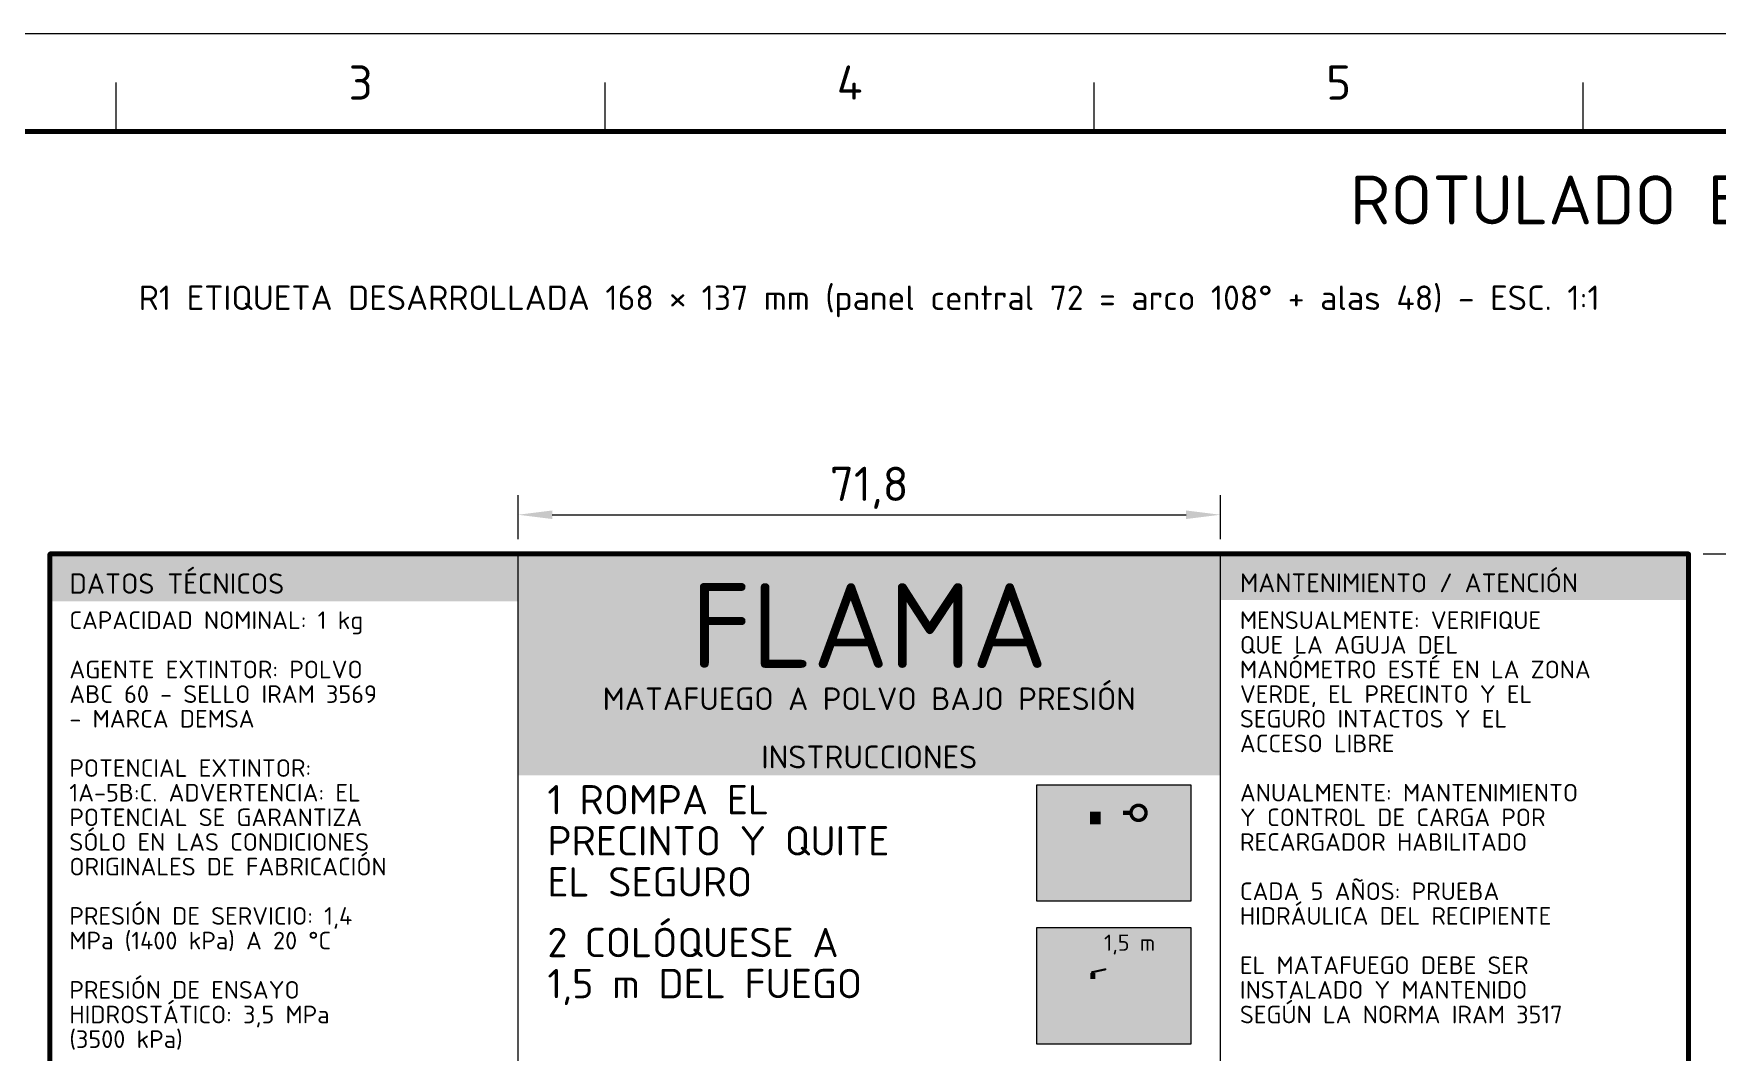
# Model space of a CAD drawing. Header units: millimetres. Extents: x 0 to 2208, y 0 to 420.
# Drawn here: x 1702.6 to 1874.7, y 315.8 to 420 of the extents above; entities that cross this region are included whole.
import ezdxf
from ezdxf.enums import TextEntityAlignment as Align

# ---------------------------------------------------------------- set-up
doc = ezdxf.new("R2010")
doc.units = ezdxf.units.MM
for name, color, linetype, lineweight in [('01-VISIBLE', 7, 'CONTINUOUS', 70), ('04-COTA', 3, 'CONTINUOUS', 18), ('06-TEXTO', 7, 'CONTINUOUS', 25), ('07-RECUADRO', 7, 'CONTINUOUS', 70), ('08-FINA', 5, 'CONTINUOUS', 18), ('13-GRAFICA', 30, 'CONTINUOUS', 18)]:
    doc.layers.add(name, color=color, linetype=linetype, lineweight=lineweight)
doc.styles.add('ISO3098', font='isocpeur.ttf')
doc.dimstyles.new('FLAMA-IRAM', dxfattribs={"dimtxt": 3.5, "dimasz": 3.5, "dimexe": 2, "dimexo": 1.5, "dimgap": 1, "dimtad": 1, "dimdec": 1, "dimtxsty": 'ISO3098', "dimblk": 'IRAM_FLECHA', "dimblk1": 'IRAM_FLECHA', "dimblk2": 'IRAM_FLECHA', "dimcen": 2.5, "dimclrd": 256, "dimclre": 256, "dimclrt": 256, "dimazin": 3, "dimtfac": 1, "dimtmove": 0, "dimatfit": 3, "dimlwd": 18, "dimlwe": 18})

# ---------------------------------------------------------------- blocks, each defined once
blk = doc.blocks.new('IRAM_FLECHA')
blk.add_solid([(0, 0), (-1, 0.125), (-1, -0.125)])

msp = doc.modelspace()

# ---------------------------------------------------------------- hatches: boundary and pattern name
at = {"layer": '13-GRAFICA', "true_color": 0xc81e2d}
h = msp.add_hatch(color=7, dxfattribs=at)
h.dxf.hatch_style = 1
h.paths.add_polyline_path([(1752.092, 361.942), (1752.092, 366.812), (1704.214, 366.812), (1704.214, 361.942)])
h = msp.add_hatch(color=7, dxfattribs=at)
h.dxf.hatch_style = 1
h.paths.add_polyline_path([(1823.908, 347.919), (1823.908, 366.812), (1752.092, 366.812), (1752.092, 347.919)])
h = msp.add_hatch(color=7, dxfattribs=at)
h.dxf.hatch_style = 1
h.paths.add_polyline_path([(1871.786, 362.088), (1871.786, 366.812), (1823.908, 366.812), (1823.908, 362.088)])
at = {"layer": '13-GRAFICA', "true_color": 0xffd200}
h = msp.add_hatch(color=7, dxfattribs=at)
h.dxf.hatch_style = 1
h.paths.add_polyline_path([(1823.908, 344.175), (1823.908, 347.919), (1752.092, 347.919), (1752.092, 344.175)])
at = {"layer": '13-GRAFICA', "true_color": 0xffffff}
h = msp.add_hatch(color=7, dxfattribs=at)
h.dxf.hatch_style = 1
h.paths.add_polyline_path([(1820.908, 331.328), (1820.908, 343.175), (1805.112, 343.175), (1805.112, 331.328)])
at = {"layer": '13-GRAFICA', "true_color": 0x191919}
h = msp.add_hatch(color=7, dxfattribs=at)
h.dxf.hatch_style = 1
h.paths.add_polyline_path([(1813.86, 341.521), (1813.883, 341.522), (1813.905, 341.522), (1813.928, 341.519), (1813.95, 341.514), (1813.971, 341.506), (1813.992, 341.497), (1814.012, 341.486), (1814.03, 341.473), (1814.047, 341.458), (1814.063, 341.441), (1814.077, 341.423), (1814.089, 341.404), (1814.099, 341.384), (1814.107, 341.362), (1814.113, 341.341), (1814.116, 341.318), (1814.118, 341.296), (1814.117, 341.273), (1814.114, 341.25), (1814.109, 341.228), (1814.102, 341.207), (1814.093, 341.186), (1814.082, 341.167), (1814.068, 341.148), (1814.053, 341.131), (1814.037, 341.115), (1814.019, 341.102), (1814, 341.09), (1813.98, 341.08), (1813.958, 341.071), (1813.936, 341.066), (1810.979, 340.419), (1810.957, 340.415), (1810.934, 340.413), (1810.912, 340.414), (1810.889, 340.417), (1810.867, 340.422), (1810.846, 340.429), (1810.825, 340.439), (1810.805, 340.45), (1810.787, 340.463), (1810.77, 340.478), (1810.754, 340.494), (1810.74, 340.512), (1810.728, 340.532), (1810.718, 340.552), (1810.71, 340.573), (1810.704, 340.595), (1810.701, 340.617), (1810.699, 340.64), (1810.7, 340.663), (1810.703, 340.685), (1810.708, 340.707), (1810.715, 340.729), (1810.724, 340.749), (1810.736, 340.769), (1810.749, 340.788), (1810.764, 340.805), (1810.78, 340.82), (1810.798, 340.834), (1810.817, 340.846), (1810.838, 340.856), (1810.859, 340.864), (1810.881, 340.87), (1813.838, 341.517)])
h = msp.add_hatch(color=7, dxfattribs=at)
h.dxf.hatch_style = 1
h.paths.add_polyline_path([(1814.936, 339.599), (1814.868, 339.661), (1814.805, 339.73), (1814.75, 339.805), (1814.702, 339.885), (1814.662, 339.969), (1814.631, 340.056), (1814.608, 340.147), (1814.595, 340.239), (1814.59, 340.332), (1814.595, 340.425), (1814.608, 340.517), (1814.631, 340.607), (1814.662, 340.694), (1814.702, 340.778), (1814.75, 340.858), (1814.805, 340.933), (1814.868, 341.002), (1814.936, 341.064), (1814.945, 341.071), (1814.945, 340.332), (1814.945, 339.592)])
h = msp.add_hatch(color=7, dxfattribs=at)
h.dxf.hatch_style = 1
h.paths.add_polyline_path([(1815.011, 341.12), (1815.091, 341.167), (1815.175, 341.207), (1815.263, 341.239), (1815.353, 341.261), (1815.445, 341.275), (1815.538, 341.279), (1815.631, 341.275), (1815.723, 341.261), (1815.813, 341.239), (1815.9, 341.207), (1815.985, 341.167), (1816.064, 341.12), (1816.13, 341.071), (1816.13, 340.332), (1816.127, 340.39), (1816.119, 340.447), (1816.105, 340.504), (1816.085, 340.558), (1816.06, 340.611), (1816.03, 340.661), (1815.996, 340.707), (1815.957, 340.75), (1815.914, 340.79), (1815.867, 340.824), (1815.817, 340.854), (1815.764, 340.879), (1815.71, 340.898), (1815.653, 340.913), (1815.596, 340.921), (1815.538, 340.924), (1815.48, 340.921), (1815.422, 340.913), (1815.366, 340.898), (1815.311, 340.879), (1815.259, 340.854), (1815.209, 340.824), (1815.162, 340.79), (1815.119, 340.75), (1815.08, 340.707), (1815.045, 340.661), (1815.015, 340.611), (1814.99, 340.558), (1814.971, 340.504), (1814.957, 340.447), (1814.948, 340.39), (1814.945, 340.332), (1814.945, 341.071)])
h = msp.add_hatch(color=7, dxfattribs=at)
h.dxf.hatch_style = 1
h.paths.add_polyline_path([(1816.445, 340.056), (1816.413, 339.969), (1816.374, 339.885), (1816.326, 339.805), (1816.27, 339.73), (1816.208, 339.661), (1816.139, 339.599), (1816.13, 339.592), (1816.13, 340.332), (1816.13, 341.071), (1816.139, 341.064), (1816.208, 341.002), (1816.27, 340.933), (1816.326, 340.858), (1816.374, 340.778), (1816.413, 340.694), (1816.445, 340.607), (1816.467, 340.517), (1816.481, 340.425), (1816.486, 340.332), (1816.481, 340.239), (1816.467, 340.147)])
at = {"layer": '13-GRAFICA', "true_color": 0xc81e2d}
h = msp.add_hatch(color=7, dxfattribs=at)
h.dxf.hatch_style = 1
h.paths.add_polyline_path([(1816.781, 340.125), (1816.761, 340.128), (1816.741, 340.133), (1816.722, 340.14), (1816.704, 340.149), (1816.686, 340.159), (1816.67, 340.171), (1816.655, 340.185), (1816.641, 340.2), (1816.629, 340.216), (1816.619, 340.234), (1816.61, 340.252), (1816.603, 340.271), (1816.598, 340.291), (1816.595, 340.311), (1816.594, 340.332), (1816.595, 340.352), (1816.598, 340.372), (1816.603, 340.392), (1816.61, 340.411), (1816.619, 340.429), (1816.629, 340.447), (1816.641, 340.463), (1816.655, 340.478), (1816.67, 340.492), (1816.686, 340.504), (1816.704, 340.514), (1816.722, 340.523), (1816.741, 340.53), (1816.761, 340.535), (1816.781, 340.538), (1816.801, 340.539), (1819.013, 340.539), (1819.013, 340.924), (1819.961, 340.332), (1819.013, 339.739), (1819.013, 340.124), (1816.801, 340.124)])
at = {"layer": '13-GRAFICA', "true_color": 0xb21820}
h = msp.add_hatch(color=7, dxfattribs=at)
h.dxf.hatch_style = 1
h.paths.add_polyline_path([(1809.544, 332.513), (1809.544, 338.242), (1809.552, 338.35), (1809.574, 338.456), (1809.612, 338.561), (1809.664, 338.663), (1809.729, 338.76), (1809.809, 338.853), (1809.901, 338.939), (1810.004, 339.019), (1810.118, 339.092), (1810.242, 339.156), (1810.374, 339.212), (1810.514, 339.258), (1810.659, 339.294), (1810.808, 339.32), (1810.961, 339.336), (1811.115, 339.341), (1811.269, 339.336), (1811.421, 339.32), (1811.571, 339.294), (1811.716, 339.258), (1811.855, 339.212), (1811.988, 339.156), (1812.111, 339.092), (1812.226, 339.019), (1812.329, 338.939), (1812.421, 338.853), (1812.5, 338.76), (1812.566, 338.663), (1812.618, 338.561), (1812.656, 338.456), (1812.678, 338.35), (1812.686, 338.242), (1812.686, 332.513)])
at = {"layer": '13-GRAFICA', "true_color": 0xcba23e}
h = msp.add_hatch(color=7, dxfattribs=at)
h.dxf.hatch_style = 1
h.paths.add_polyline_path([(1810.56, 339.166), (1810.56, 340.46), (1811.669, 340.46), (1811.669, 339.166)])
at = {"layer": '13-GRAFICA', "true_color": 0x191919}
h = msp.add_hatch(color=7, dxfattribs=at)
h.dxf.hatch_style = 1
h.paths.add_polyline_path([(1813.427, 339.561), (1813.448, 339.551), (1813.467, 339.538), (1813.485, 339.524), (1813.502, 339.508), (1813.517, 339.49), (1813.53, 339.471), (1813.541, 339.45), (1813.55, 339.429), (1813.557, 339.407), (1813.561, 339.384), (1813.563, 339.361), (1813.748, 335.295), (1813.748, 335.273), (1813.746, 335.25), (1813.741, 335.228), (1813.735, 335.206), (1813.726, 335.185), (1813.715, 335.165), (1813.702, 335.146), (1813.688, 335.129), (1813.672, 335.113), (1813.654, 335.099), (1813.635, 335.086), (1813.615, 335.076), (1813.594, 335.067), (1813.573, 335.06), (1813.55, 335.056), (1813.528, 335.054), (1813.505, 335.054), (1813.483, 335.056), (1813.46, 335.061), (1813.439, 335.068), (1813.418, 335.076), (1813.398, 335.087), (1813.379, 335.1), (1813.362, 335.114), (1813.346, 335.13), (1813.331, 335.148), (1813.319, 335.167), (1813.308, 335.187), (1813.3, 335.208), (1813.293, 335.229), (1813.289, 335.252), (1813.287, 335.274), (1813.109, 339.182), (1811.596, 339.686), (1811.575, 339.694), (1811.555, 339.704), (1811.536, 339.717), (1811.518, 339.731), (1811.502, 339.746), (1811.487, 339.763), (1811.474, 339.782), (1811.463, 339.802), (1811.454, 339.823), (1811.446, 339.844), (1811.442, 339.866), (1811.439, 339.889), (1811.438, 339.911), (1811.44, 339.934), (1811.444, 339.956), (1811.45, 339.978), (1811.458, 339.999), (1811.469, 340.02), (1811.481, 340.039), (1811.495, 340.056), (1811.51, 340.073), (1811.528, 340.088), (1811.546, 340.101), (1811.566, 340.112), (1811.587, 340.121), (1811.608, 340.128), (1811.63, 340.133), (1811.653, 340.136), (1811.676, 340.136), (1811.698, 340.134), (1811.721, 340.13), (1811.742, 340.124), (1813.406, 339.57)])
at = {"layer": '13-GRAFICA', "true_color": 0xffd200}
h = msp.add_hatch(color=7, dxfattribs=at)
h.dxf.hatch_style = 1
h.paths.add_polyline_path([(1813.958, 340.095), (1813.958, 340.569), (1814.906, 340.569), (1814.906, 340.095)])
at = {"layer": '13-GRAFICA', "true_color": 0x191919}
h = msp.add_hatch(color=7, dxfattribs=at)
h.dxf.hatch_style = 1
h.paths.add_polyline_path([(1816.064, 339.544), (1815.985, 339.496), (1815.9, 339.456), (1815.813, 339.425), (1815.723, 339.402), (1815.631, 339.388), (1815.538, 339.384), (1815.445, 339.388), (1815.353, 339.402), (1815.263, 339.425), (1815.175, 339.456), (1815.091, 339.496), (1815.011, 339.544), (1814.945, 339.592), (1814.945, 340.332), (1814.948, 340.274), (1814.957, 340.216), (1814.971, 340.16), (1814.99, 340.105), (1815.015, 340.052), (1815.045, 340.003), (1815.08, 339.956), (1815.119, 339.913), (1815.162, 339.874), (1815.209, 339.839), (1815.259, 339.809), (1815.311, 339.784), (1815.366, 339.765), (1815.422, 339.751), (1815.48, 339.742), (1815.538, 339.739), (1815.596, 339.742), (1815.653, 339.751), (1815.71, 339.765), (1815.764, 339.784), (1815.817, 339.809), (1815.867, 339.839), (1815.914, 339.874), (1815.957, 339.913), (1815.996, 339.956), (1816.03, 340.003), (1816.06, 340.052), (1816.085, 340.105), (1816.105, 340.16), (1816.119, 340.216), (1816.127, 340.274), (1816.13, 340.332), (1816.13, 339.592)])
at = {"layer": '13-GRAFICA', "true_color": 0xffffff}
h = msp.add_hatch(color=7, dxfattribs=at)
h.dxf.hatch_style = 1
h.paths.add_polyline_path([(1820.908, 316.728), (1820.908, 328.575), (1805.112, 328.575), (1805.112, 316.728)])
at = {"layer": '13-GRAFICA', "true_color": 0x191919}
h = msp.add_hatch(color=7, dxfattribs=at)
h.dxf.hatch_style = 1
h.paths.add_polyline_path([(1808.709, 317.942), (1808.71, 317.906), (1808.707, 317.869), (1808.701, 317.834), (1808.692, 317.799), (1808.679, 317.765), (1808.663, 317.732), (1808.644, 317.701), (1808.621, 317.673), (1808.597, 317.646), (1808.569, 317.622), (1808.54, 317.601), (1808.508, 317.583), (1808.475, 317.568), (1808.441, 317.557), (1808.405, 317.549), (1808.369, 317.544), (1808.333, 317.543), (1808.297, 317.545), (1808.261, 317.552), (1808.226, 317.561), (1808.192, 317.574), (1808.16, 317.59), (1808.129, 317.609), (1808.1, 317.631), (1808.074, 317.656), (1808.05, 317.684), (1808.029, 317.713), (1808.011, 317.745), (1807.996, 317.778), (1807.985, 317.812), (1807.186, 320.639), (1806.576, 317.834), (1806.567, 317.799), (1806.554, 317.765), (1806.538, 317.733), (1806.519, 317.702), (1806.496, 317.673), (1806.472, 317.647), (1806.444, 317.623), (1806.415, 317.602), (1806.383, 317.584), (1806.35, 317.569), (1806.316, 317.557), (1806.281, 317.549), (1806.245, 317.544), (1806.208, 317.543), (1806.172, 317.545), (1806.136, 317.551), (1806.101, 317.561), (1806.067, 317.574), (1806.035, 317.59), (1806.004, 317.609), (1805.975, 317.631), (1805.949, 317.656), (1805.925, 317.683), (1805.904, 317.713), (1805.886, 317.744), (1805.871, 317.777), (1805.859, 317.812), (1805.851, 317.847), (1805.847, 317.883), (1805.845, 317.919), (1805.848, 317.955), (1805.854, 317.991), (1806.704, 321.901), (1806.701, 321.906), (1806.677, 321.95), (1806.659, 321.997), (1806.645, 322.045), (1806.636, 322.094), (1806.631, 322.143), (1806.632, 322.193), (1806.816, 325.335), (1806.822, 325.385), (1806.832, 325.433), (1806.847, 325.481), (1806.866, 325.527), (1806.89, 325.571), (1806.919, 325.612), (1806.951, 325.65), (1806.986, 325.685), (1807.025, 325.716), (1807.067, 325.744), (1807.111, 325.767), (1807.113, 325.767), (1807.078, 325.799), (1807.03, 325.853), (1806.986, 325.911), (1806.949, 325.973), (1806.918, 326.039), (1806.894, 326.107), (1806.876, 326.177), (1806.865, 326.249), (1806.862, 326.322), (1806.865, 326.394), (1806.876, 326.466), (1806.894, 326.536), (1806.918, 326.605), (1806.949, 326.67), (1806.986, 326.732), (1807.03, 326.791), (1807.078, 326.844), (1807.132, 326.893), (1807.19, 326.936), (1807.253, 326.974), (1807.318, 327.005), (1807.386, 327.029), (1807.457, 327.047), (1807.529, 327.057), (1807.601, 327.061), (1807.673, 327.057), (1807.745, 327.047), (1807.816, 327.029), (1807.884, 327.005), (1807.95, 326.974), (1808.012, 326.936), (1808.07, 326.893), (1808.124, 326.844), (1808.172, 326.791), (1808.216, 326.732), (1808.253, 326.67), (1808.284, 326.605), (1808.308, 326.536), (1808.326, 326.466), (1808.337, 326.394), (1808.34, 326.322), (1808.337, 326.249), (1808.326, 326.177), (1808.308, 326.107), (1808.284, 326.039), (1808.253, 325.973), (1808.216, 325.911), (1808.172, 325.853), (1808.124, 325.799), (1808.07, 325.75), (1808.012, 325.707), (1807.95, 325.67), (1807.884, 325.639), (1807.816, 325.614), (1807.745, 325.597), (1807.74, 325.596), (1807.762, 325.562), (1807.785, 325.518), (1807.804, 325.472), (1807.818, 325.424), (1807.827, 325.375), (1807.832, 325.325), (1807.831, 325.275), (1807.79, 324.578), (1808.652, 323.385), (1809.78, 323.547), (1809.807, 323.549), (1809.834, 323.549), (1809.861, 323.546), (1809.888, 323.541), (1809.914, 323.533), (1809.939, 323.522), (1809.963, 323.509), (1809.985, 323.494), (1810.006, 323.477), (1810.025, 323.457), (1810.042, 323.436), (1810.057, 323.413), (1810.07, 323.389), (1810.08, 323.364), (1810.088, 323.338), (1810.093, 323.311), (1810.096, 323.284), (1810.096, 323.257), (1810.093, 323.23), (1810.087, 323.203), (1810.079, 323.177), (1810.069, 323.152), (1810.056, 323.128), (1810.041, 323.106), (1810.023, 323.085), (1810.004, 323.066), (1809.983, 323.049), (1809.96, 323.034), (1809.936, 323.021), (1809.911, 323.011), (1809.885, 323.003), (1809.858, 322.998), (1808.564, 322.813), (1808.537, 322.81), (1808.51, 322.811), (1808.482, 322.813), (1808.456, 322.819), (1808.429, 322.827), (1808.404, 322.838), (1808.38, 322.851), (1808.358, 322.866), (1808.337, 322.884), (1808.317, 322.904), (1808.3, 322.925), (1807.739, 323.703), (1807.646, 322.133), (1807.641, 322.084), (1807.631, 322.035), (1807.616, 321.987), (1807.596, 321.942), (1807.589, 321.929), (1808.696, 318.013), (1808.704, 317.978)])
h = msp.add_hatch(color=7, dxfattribs=at)
h.dxf.hatch_style = 1
h.paths.add_polyline_path([(1811.589, 325.376), (1817.67, 325.376), (1817.67, 325.613), (1818.144, 325.376), (1818.381, 325.376), (1818.393, 325.376), (1818.404, 325.374), (1818.415, 325.371), (1818.426, 325.367), (1818.437, 325.362), (1818.447, 325.356), (1818.456, 325.349), (1818.465, 325.342), (1818.473, 325.333), (1818.48, 325.324), (1818.486, 325.314), (1818.49, 325.303), (1818.494, 325.292), (1818.497, 325.281), (1818.499, 325.269), (1818.5, 325.258), (1818.499, 325.246), (1818.497, 325.235), (1818.494, 325.223), (1818.49, 325.212), (1818.486, 325.202), (1818.48, 325.192), (1818.473, 325.183), (1818.465, 325.174), (1818.456, 325.166), (1818.447, 325.159), (1818.437, 325.153), (1818.426, 325.148), (1818.415, 325.144), (1818.404, 325.142), (1818.393, 325.14), (1818.381, 325.139), (1818.144, 325.139), (1817.67, 324.902), (1817.67, 325.139), (1811.589, 325.139), (1811.589, 324.902), (1811.115, 325.139), (1810.878, 325.139), (1810.866, 325.14), (1810.855, 325.142), (1810.844, 325.144), (1810.833, 325.148), (1810.822, 325.153), (1810.812, 325.159), (1810.803, 325.166), (1810.794, 325.174), (1810.786, 325.183), (1810.779, 325.192), (1810.773, 325.202), (1810.768, 325.212), (1810.765, 325.223), (1810.762, 325.235), (1810.76, 325.246), (1810.759, 325.258), (1810.76, 325.269), (1810.762, 325.281), (1810.765, 325.292), (1810.768, 325.303), (1810.773, 325.314), (1810.779, 325.324), (1810.786, 325.333), (1810.794, 325.342), (1810.803, 325.349), (1810.812, 325.356), (1810.822, 325.362), (1810.833, 325.367), (1810.844, 325.371), (1810.855, 325.374), (1810.866, 325.376), (1810.878, 325.376), (1811.115, 325.376), (1811.589, 325.613)])
at = {"layer": '13-GRAFICA', "true_color": 0xcba23e}
h = msp.add_hatch(color=7, dxfattribs=at)
h.dxf.hatch_style = 1
h.paths.add_polyline_path([(1810.622, 323.353), (1810.622, 323.95), (1811.134, 323.95), (1811.134, 323.353)])
at = {"layer": '13-GRAFICA', "true_color": 0x191919}
h = msp.add_hatch(color=7, dxfattribs=at)
h.dxf.hatch_style = 1
h.paths.add_polyline_path([(1812.145, 324.44), (1812.155, 324.44), (1812.166, 324.44), (1812.176, 324.439), (1812.186, 324.436), (1812.196, 324.433), (1812.206, 324.429), (1812.215, 324.423), (1812.223, 324.417), (1812.231, 324.41), (1812.239, 324.403), (1812.245, 324.395), (1812.25, 324.386), (1812.255, 324.376), (1812.259, 324.367), (1812.262, 324.356), (1812.263, 324.346), (1812.264, 324.336), (1812.264, 324.325), (1812.262, 324.315), (1812.26, 324.305), (1812.257, 324.295), (1812.252, 324.285), (1812.247, 324.276), (1812.241, 324.268), (1812.234, 324.26), (1812.227, 324.253), (1812.218, 324.246), (1812.209, 324.241), (1812.2, 324.236), (1812.19, 324.232), (1812.18, 324.23), (1810.815, 323.931), (1810.805, 323.929), (1810.795, 323.929), (1810.784, 323.929), (1810.774, 323.93), (1810.764, 323.933), (1810.754, 323.936), (1810.744, 323.94), (1810.735, 323.945), (1810.727, 323.951), (1810.719, 323.958), (1810.712, 323.966), (1810.705, 323.974), (1810.7, 323.983), (1810.695, 323.992), (1810.691, 324.002), (1810.688, 324.012), (1810.687, 324.023), (1810.686, 324.033), (1810.686, 324.044), (1810.688, 324.054), (1810.69, 324.064), (1810.693, 324.074), (1810.698, 324.084), (1810.703, 324.093), (1810.709, 324.101), (1810.716, 324.109), (1810.723, 324.116), (1810.732, 324.123), (1810.741, 324.128), (1810.75, 324.133), (1810.76, 324.137), (1810.77, 324.139), (1812.135, 324.438)])
h = msp.add_hatch(color=7, dxfattribs=at)
h.dxf.hatch_style = 1
h.paths.add_polyline_path([(1811.945, 323.535), (1811.955, 323.53), (1811.964, 323.525), (1811.972, 323.518), (1811.98, 323.511), (1811.987, 323.502), (1811.993, 323.493), (1811.998, 323.484), (1812.002, 323.474), (1812.005, 323.464), (1812.007, 323.454), (1812.008, 323.443), (1812.093, 321.566), (1812.093, 321.556), (1812.092, 321.545), (1812.09, 321.535), (1812.087, 321.525), (1812.083, 321.516), (1812.078, 321.506), (1812.072, 321.498), (1812.066, 321.49), (1812.058, 321.482), (1812.05, 321.476), (1812.041, 321.47), (1812.032, 321.465), (1812.022, 321.461), (1812.012, 321.458), (1812.002, 321.456), (1811.992, 321.455), (1811.981, 321.455), (1811.971, 321.456), (1811.961, 321.458), (1811.951, 321.461), (1811.941, 321.465), (1811.932, 321.47), (1811.923, 321.476), (1811.915, 321.483), (1811.908, 321.49), (1811.901, 321.498), (1811.895, 321.507), (1811.89, 321.516), (1811.886, 321.526), (1811.883, 321.536), (1811.881, 321.546), (1811.88, 321.557), (1811.798, 323.36), (1811.1, 323.593), (1811.09, 323.597), (1811.081, 323.601), (1811.072, 323.607), (1811.064, 323.613), (1811.056, 323.621), (1811.05, 323.629), (1811.044, 323.637), (1811.038, 323.646), (1811.034, 323.656), (1811.031, 323.666), (1811.029, 323.676), (1811.027, 323.686), (1811.027, 323.697), (1811.028, 323.707), (1811.03, 323.718), (1811.033, 323.728), (1811.036, 323.737), (1811.041, 323.747), (1811.047, 323.756), (1811.053, 323.764), (1811.061, 323.771), (1811.068, 323.778), (1811.077, 323.784), (1811.086, 323.789), (1811.096, 323.794), (1811.106, 323.797), (1811.116, 323.799), (1811.126, 323.8), (1811.137, 323.801), (1811.147, 323.8), (1811.157, 323.798), (1811.168, 323.795), (1811.935, 323.539)])
at = {"layer": '13-GRAFICA', "true_color": 0xb21820}
h = msp.add_hatch(color=7, dxfattribs=at)
h.dxf.hatch_style = 1
h.paths.add_polyline_path([(1810.153, 320.282), (1810.153, 322.926), (1810.156, 322.976), (1810.167, 323.025), (1810.184, 323.074), (1810.208, 323.12), (1810.238, 323.165), (1810.275, 323.208), (1810.317, 323.248), (1810.365, 323.285), (1810.418, 323.319), (1810.475, 323.348), (1810.536, 323.374), (1810.6, 323.395), (1810.667, 323.412), (1810.736, 323.424), (1810.807, 323.431), (1810.878, 323.434), (1810.949, 323.431), (1811.019, 323.424), (1811.088, 323.412), (1811.155, 323.395), (1811.22, 323.374), (1811.281, 323.348), (1811.338, 323.319), (1811.391, 323.285), (1811.438, 323.248), (1811.481, 323.208), (1811.517, 323.165), (1811.548, 323.12), (1811.572, 323.074), (1811.589, 323.025), (1811.599, 322.976), (1811.603, 322.926), (1811.603, 320.282)])
at = {"layer": '13-GRAFICA', "true_color": 0xe63c14}
h = msp.add_hatch(color=7, dxfattribs=at)
h.dxf.hatch_style = 1
h.paths.add_polyline_path([(1816.873, 317.764), (1816.858, 317.766), (1816.843, 317.77), (1816.829, 317.776), (1816.816, 317.782), (1816.803, 317.79), (1816.791, 317.8), (1816.78, 317.81), (1816.77, 317.822), (1816.761, 317.834), (1816.754, 317.848), (1816.748, 317.862), (1816.35, 318.956), (1816.346, 318.971), (1816.343, 318.986), (1816.341, 319.001), (1816.341, 319.016), (1816.343, 319.031), (1816.346, 319.046), (1816.351, 319.06), (1816.357, 319.074), (1816.854, 320.069), (1816.861, 320.082), (1816.87, 320.094), (1816.879, 320.105), (1816.89, 320.115), (1816.901, 320.124), (1816.914, 320.132), (1816.927, 320.139), (1816.94, 320.144), (1816.954, 320.148), (1816.968, 320.15), (1816.983, 320.152), (1816.998, 320.151), (1817.012, 320.15), (1817.026, 320.147), (1817.04, 320.142), (1817.054, 320.136), (1817.066, 320.129), (1817.078, 320.121), (1817.09, 320.112), (1817.1, 320.101), (1817.109, 320.09), (1817.117, 320.078), (1817.28, 319.797), (1817.589, 321.034), (1817.594, 321.048), (1817.599, 321.061), (1817.606, 321.074), (1817.614, 321.087), (1817.624, 321.098), (1817.634, 321.108), (1817.646, 321.118), (1817.658, 321.126), (1817.671, 321.133), (1817.685, 321.138), (1817.699, 321.143), (1817.713, 321.145), (1817.728, 321.147), (1817.743, 321.147), (1817.757, 321.145), (1817.772, 321.142), (1817.786, 321.138), (1817.799, 321.132), (1817.812, 321.125), (1817.824, 321.116), (1817.836, 321.107), (1817.846, 321.096), (1817.855, 321.085), (1818.274, 320.505), (1818.531, 322.904), (1818.533, 322.919), (1818.537, 322.933), (1818.542, 322.947), (1818.549, 322.961), (1818.557, 322.973), (1818.566, 322.985), (1818.576, 322.996), (1818.587, 323.006), (1818.6, 323.014), (1818.613, 323.022), (1818.626, 323.028), (1818.64, 323.032), (1818.655, 323.036), (1818.67, 323.037), (1818.685, 323.038), (1818.699, 323.036), (1818.714, 323.034), (1818.728, 323.029), (1818.742, 323.024), (1818.755, 323.017), (1818.768, 323.009), (1818.779, 322.999), (1818.79, 322.989), (1818.799, 322.977), (1818.808, 322.965), (1818.815, 322.952), (1818.82, 322.938), (1818.825, 322.924), (1819.286, 321.037), (1819.547, 321.472), (1819.555, 321.485), (1819.564, 321.496), (1819.575, 321.506), (1819.586, 321.516), (1819.598, 321.524), (1819.611, 321.531), (1819.625, 321.536), (1819.639, 321.54), (1819.653, 321.543), (1819.667, 321.545), (1819.682, 321.545), (1819.697, 321.543), (1819.711, 321.54), (1819.725, 321.536), (1819.739, 321.531), (1819.752, 321.524), (1819.764, 321.515), (1819.775, 321.506), (1819.785, 321.496), (1819.795, 321.484), (1819.803, 321.472), (1819.81, 321.459), (1819.815, 321.446), (1819.82, 321.432), (1820.317, 319.442), (1820.32, 319.429), (1820.321, 319.415), (1820.322, 319.402), (1820.321, 319.389), (1820.319, 319.376), (1820.02, 317.883), (1820.017, 317.869), (1820.012, 317.855), (1820.005, 317.842), (1819.998, 317.83), (1819.989, 317.818), (1819.979, 317.807), (1819.968, 317.797), (1819.957, 317.788), (1819.944, 317.781), (1819.931, 317.775), (1819.917, 317.77), (1819.903, 317.766), (1819.888, 317.764), (1819.874, 317.763), (1816.888, 317.763)])
at = {"layer": '13-GRAFICA', "true_color": 0xffbe00}
h = msp.add_hatch(color=7, dxfattribs=at)
h.dxf.hatch_style = 1
h.paths.add_polyline_path([(1817.552, 317.823), (1817.543, 317.825), (1817.535, 317.827), (1817.528, 317.83), (1817.52, 317.834), (1817.513, 317.839), (1817.506, 317.845), (1817.5, 317.851), (1817.495, 317.858), (1817.49, 317.866), (1817.486, 317.874), (1817.483, 317.882), (1817.264, 318.539), (1817.262, 318.547), (1817.26, 318.556), (1817.259, 318.565), (1817.259, 318.575), (1817.26, 318.584), (1817.262, 318.592), (1817.264, 318.601), (1817.268, 318.609), (1817.541, 319.207), (1817.545, 319.214), (1817.55, 319.221), (1817.555, 319.228), (1817.561, 319.234), (1817.567, 319.239), (1817.574, 319.244), (1817.581, 319.248), (1817.589, 319.251), (1817.596, 319.254), (1817.604, 319.255), (1817.612, 319.256), (1817.62, 319.256), (1817.628, 319.255), (1817.636, 319.253), (1817.644, 319.25), (1817.651, 319.247), (1817.658, 319.243), (1817.665, 319.238), (1817.671, 319.232), (1817.676, 319.226), (1817.681, 319.219), (1817.686, 319.212), (1817.776, 319.043), (1817.946, 319.785), (1817.948, 319.794), (1817.951, 319.802), (1817.955, 319.81), (1817.959, 319.817), (1817.965, 319.824), (1817.97, 319.83), (1817.977, 319.836), (1817.983, 319.841), (1817.991, 319.845), (1817.998, 319.848), (1818.006, 319.851), (1818.014, 319.852), (1818.022, 319.853), (1818.03, 319.853), (1818.038, 319.852), (1818.046, 319.85), (1818.054, 319.848), (1818.061, 319.844), (1818.068, 319.84), (1818.075, 319.835), (1818.081, 319.829), (1818.087, 319.823), (1818.092, 319.816), (1818.322, 319.468), (1818.464, 320.908), (1818.465, 320.916), (1818.467, 320.925), (1818.47, 320.933), (1818.473, 320.941), (1818.478, 320.949), (1818.483, 320.956), (1818.488, 320.963), (1818.495, 320.968), (1818.501, 320.974), (1818.508, 320.978), (1818.516, 320.982), (1818.524, 320.984), (1818.532, 320.986), (1818.54, 320.987), (1818.548, 320.988), (1818.556, 320.987), (1818.564, 320.985), (1818.572, 320.983), (1818.58, 320.979), (1818.587, 320.975), (1818.594, 320.97), (1818.6, 320.965), (1818.606, 320.958), (1818.611, 320.951), (1818.616, 320.944), (1818.62, 320.936), (1818.623, 320.928), (1818.625, 320.919), (1818.879, 319.787), (1819.022, 320.048), (1819.027, 320.056), (1819.032, 320.063), (1819.037, 320.069), (1819.044, 320.074), (1819.05, 320.079), (1819.058, 320.083), (1819.065, 320.087), (1819.073, 320.089), (1819.081, 320.091), (1819.089, 320.092), (1819.097, 320.092), (1819.105, 320.091), (1819.113, 320.089), (1819.12, 320.087), (1819.128, 320.083), (1819.135, 320.079), (1819.142, 320.074), (1819.148, 320.069), (1819.153, 320.063), (1819.159, 320.056), (1819.163, 320.048), (1819.167, 320.041), (1819.17, 320.033), (1819.172, 320.024), (1819.446, 318.83), (1819.447, 318.822), (1819.448, 318.814), (1819.448, 318.806), (1819.448, 318.798), (1819.447, 318.791), (1819.283, 317.895), (1819.281, 317.887), (1819.278, 317.878), (1819.274, 317.87), (1819.27, 317.863), (1819.265, 317.856), (1819.26, 317.849), (1819.254, 317.843), (1819.248, 317.838), (1819.241, 317.834), (1819.233, 317.83), (1819.226, 317.827), (1819.218, 317.825), (1819.21, 317.823), (1819.202, 317.823), (1817.56, 317.823)])

# ---------------------------------------------------------------- linework, layer by layer
at = {"layer": '01-VISIBLE'}
msp.add_lwpolyline([(1704.214, 230.188), (1871.786, 230.188), (1871.786, 366.812), (1704.214, 366.812)], close=True, dxfattribs=at)
at = {"layer": '07-RECUADRO'}
msp.add_lwpolyline([(1639, 10), (2198, 10), (2198, 410), (1639, 410)], close=True, dxfattribs=at)
at = {"layer": '08-FINA'}
for p, q in [((1711, 410), (1711, 415)), ((1761, 410), (1761, 415)), ((1811, 410), (1811, 415)), ((1861, 410), (1861, 415)), ((1752.092, 237.728), (1752.092, 366.812)), ((1823.908, 237.728), (1823.908, 366.812))]:
    msp.add_line(p, q, dxfattribs=at)
for points in [[(1614, 0), (2208, 0), (2208, 420), (1614, 420)], [(1820.908, 331.328), (1820.908, 343.175), (1805.112, 343.175), (1805.112, 331.328)], [(1820.908, 316.728), (1820.908, 328.575), (1805.112, 328.575), (1805.112, 316.728)]]:
    msp.add_lwpolyline(points, close=True, dxfattribs=at)

# ---------------------------------------------------------------- texts
at = {"layer": '06-TEXTO', "style": 'ISO3098'}
for s, height, p in [('3', 3.5, (1736, 415)), ('4', 3.5, (1786, 415)), ('5', 3.5, (1836, 415)), ('ROTULADO E IDENTIFICACIÓN - EXTINTOR ABC 1 KG', 5, (1918.5, 403)), ('R1 ETIQUETA DESARROLLADA 168 × 137 mm (panel central 72 = arco 108° + alas 48) - ESC. 1:1', 2.5, (1788, 393))]:
    msp.add_text(s, height=height, dxfattribs=at).set_placement(p, align=Align.MIDDLE_CENTER)
at = {"layer": '13-GRAFICA', "true_color": 0xffffff, "style": 'ISO3098'}
for s, height, p in [('DATOS TÉCNICOS', 2.07, (1706.214, 364.812)), ('MANTENIMIENTO / ATENCIÓN', 1.92447, (1825.908, 364.812))]:
    msp.add_text(s, height=height, dxfattribs=at).set_placement(p, align=Align.TOP_LEFT)
for s, height, p in [('FLAMA', 8.6601, (1788, 363.812)), ('MATAFUEGO A POLVO BAJO PRESIÓN', 2.30936, (1788, 353.152))]:
    msp.add_text(s, height=height, dxfattribs=at).set_placement(p, align=Align.TOP_CENTER)
at = {"layer": '13-GRAFICA', "true_color": 0x191919, "style": 'ISO3098'}
for s, height, p in [('CAPACIDAD NOMINAL: 1 kg', 1.8, (1706.214, 360.932)), ('MENSUALMENTE: VERIFIQUE', 1.8, (1825.908, 360.932)), ('QUE LA AGUJA DEL', 1.8, (1825.908, 358.412)), ('MANÓMETRO ESTÉ EN LA ZONA', 1.8, (1825.908, 355.892)), ('AGENTE EXTINTOR: POLVO', 1.8, (1706.214, 355.892)), ('ABC 60 - SELLO IRAM 3569', 1.8, (1706.214, 353.372)), ('VERDE, EL PRECINTO Y EL', 1.8, (1825.908, 353.372)), ('- MARCA DEMSA', 1.8, (1706.214, 350.852)), ('SEGURO INTACTOS Y EL', 1.8, (1825.908, 350.852)), ('ACCESO LIBRE', 1.8, (1825.908, 348.332)), ('POTENCIAL EXTINTOR:', 1.8, (1706.214, 345.812)), ('1A-5B:C. ADVERTENCIA: EL', 1.8, (1706.214, 343.292)), ('ROMPA EL', 3, (1758.377, 343.175)), ('ANUALMENTE: MANTENIMIENTO', 1.8, (1825.908, 343.292)), ('POTENCIAL SE GARANTIZA', 1.8, (1706.214, 340.772)), ('Y CONTROL DE CARGA POR', 1.8, (1825.908, 340.772)), ('SÓLO EN LAS CONDICIONES', 1.8, (1706.214, 338.252)), ('PRECINTO Y QUITE', 3, (1755.092, 338.975)), ('RECARGADOR HABILITADO', 1.8, (1825.908, 338.252)), ('ORIGINALES DE FABRICACIÓN', 1.8, (1706.214, 335.732)), ('EL SEGURO', 3, (1755.092, 334.775)), ('CADA 5 AÑOS: PRUEBA', 1.8, (1825.908, 333.212)), ('PRESIÓN DE SERVICIO: 1,4', 1.8, (1706.214, 330.692)), ('HIDRÁULICA DEL RECIPIENTE', 1.8, (1825.908, 330.692)), ('COLÓQUESE A', 3, (1758.904, 328.575)), ('MPa (1400 kPa) A 20 °C', 1.8, (1706.214, 328.172)), ('EL MATAFUEGO DEBE SER', 1.8, (1825.908, 325.652)), ('PRESIÓN DE ENSAYO', 1.8, (1706.214, 323.132)), ('1,5\xa0m DEL FUEGO', 3, (1755.092, 324.375)), ('INSTALADO Y MANTENIDO', 1.8, (1825.908, 323.132)), ('HIDROSTÁTICO: 3,5 MPa', 1.8, (1706.214, 320.612)), ('SEGÚN LA NORMA IRAM 3517', 1.8, (1825.908, 320.612)), ('(3500 kPa)', 1.8, (1706.214, 318.092))]:
    msp.add_text(s, height=height, dxfattribs=at).set_placement(p, align=Align.TOP_LEFT)
msp.add_text('INSTRUCCIONES', height=2.34, dxfattribs=at).set_placement((1788, 346.047), align=Align.MIDDLE_CENTER)
at = {"layer": '13-GRAFICA', "true_color": 0xc81e2d, "style": 'ISO3098'}
for s, p in [('1', (1755.092, 343.175)), ('2', (1755.092, 328.575))]:
    msp.add_text(s, height=3, dxfattribs=at).set_placement(p, align=Align.TOP_LEFT)
at = {"layer": '13-GRAFICA', "style": 'ISO3098'}
msp.add_text('1,5 m', height=1.6586, dxfattribs=at).set_placement((1814.629, 325.732), align=Align.BOTTOM_CENTER)

# ---------------------------------------------------------------- dimensions: what is measured, and where the dimension line sits
at = {"layer": '04-COTA'}
msp.add_linear_dim(base=(1752.092, 370.812), p1=(1752.092, 366.812), p2=(1823.908, 366.812), dimstyle='FLAMA-IRAM', override={"dimlfac": 1}, dxfattribs=at).render()
msp.add_linear_dim(base=(1881.786, 230.188), p1=(1871.786, 230.188), p2=(1871.786, 366.812), angle=90, dimstyle='FLAMA-IRAM', override={"dimlfac": 1}, dxfattribs=at).render()

doc.saveas('drawing.dxf')
